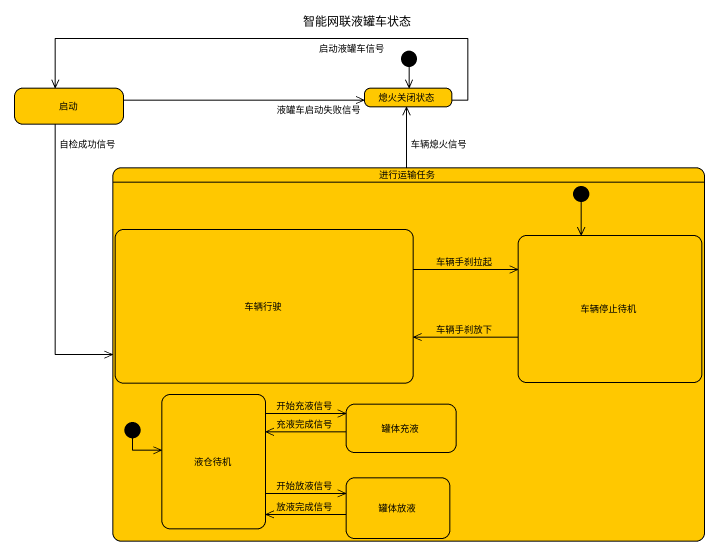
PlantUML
@startuml
title 智能网联液罐车状态
hide empty description
state 启动 #FFC800
state 熄火关闭状态 #FFC800
state 进行运输任务 #FFC800 {
  state initial2 <<start>>
  state 车辆行驶 #FFC800
  state 车辆停止待机 #FFC800
  state 液仓待机 #FFC800
  state 罐体充液 #FFC800
  state initial3 <<start>>
  state 罐体放液 #FFC800
}
[*] --> 熄火关闭状态
启动 -right-> 熄火关闭状态 : 液罐车启动失败信号
启动 --> 进行运输任务 : 自检成功信号
熄火关闭状态 -left-> 启动 : 启动液罐车信号
进行运输任务 -up-> 熄火关闭状态 : 车辆熄火信号
initial2 --> 车辆停止待机
车辆行驶 -right-> 车辆停止待机 : 车辆手刹拉起
车辆停止待机 -left-> 车辆行驶 : 车辆手刹放下
液仓待机 -right-> 罐体充液 : 开始充液信号
液仓待机 -right-> 罐体放液 : 开始放液信号
罐体充液 -left-> 液仓待机 : 充液完成信号
initial3 -right-> 液仓待机
罐体放液 -left-> 液仓待机 : 放液完成信号
@enduml
